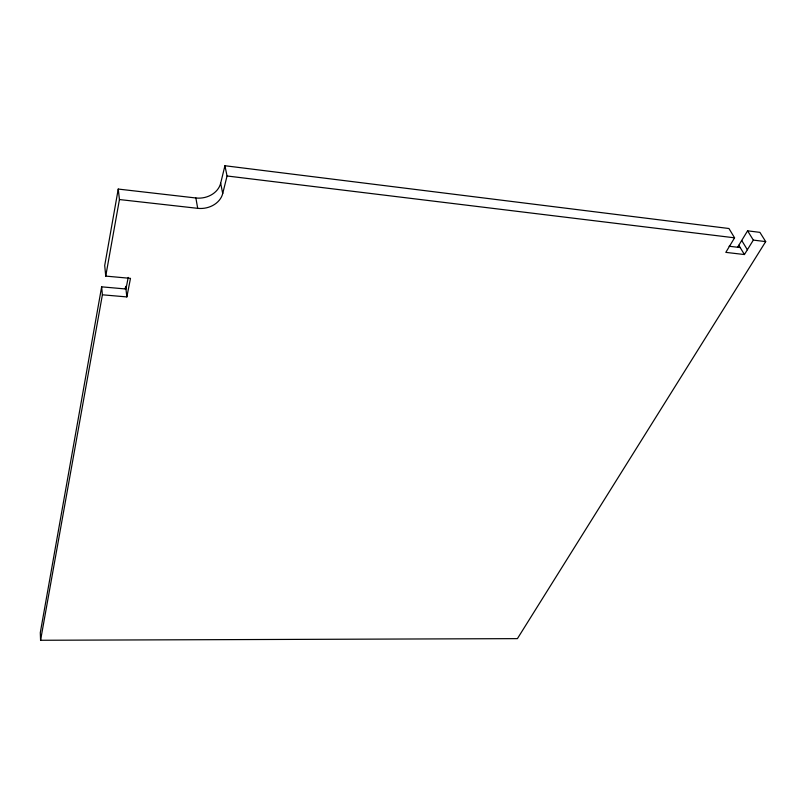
<?xml version="1.0" encoding="UTF-8"?>
<svg xmlns="http://www.w3.org/2000/svg" width="806" height="806" viewBox="0 0 806 806"><rect width="100%" height="100%" fill="white"/><g stroke="black" fill="none" stroke-linecap="round" stroke-linejoin="round"><path stroke-width="1.21" d="M737.5 247.402L747.585 230.828L753.328 240.097L744.422 254.545L725.813 252.369L734.578 237.82L728.946 228.511L224.924 165.734L220.663 183.244A21.379 17.561 -6.7 0 1 195.868 197.984L118.24 189.067L104.709 265.506L105.737 276.095L130.491 278.362L126.844 296.92L102.392 294.805L101.647 286.835L125.958 289.001L128.214 277.405M101.647 286.835L40.3 632.639L40.572 640.266L517.412 638.634L765.7 241.609L759.897 232.36L747.585 230.828M40.572 640.266L102.392 294.805M105.737 276.095L119.439 199.545L118.24 189.067M125.192 288.84L125.665 286.372L126.844 296.92M119.439 199.545L197.702 208.331A21.571 17.581 -6.9 0 0 222.728 193.521L227.05 175.98L224.924 165.734M729.087 246.243L740.21 247.563M227.05 175.98L734.578 237.82M753.328 240.097L765.7 241.609M741.722 240.48L747.374 249.759M738.81 245.256L744.422 254.545M220.663 183.244L222.728 193.521M195.868 197.984L197.702 208.331"/></g></svg>
